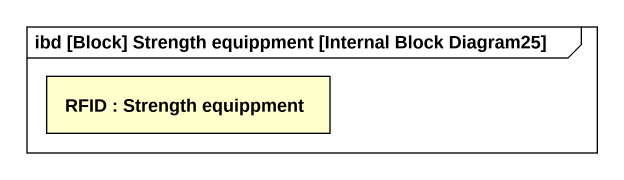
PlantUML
@startuml
mainframe ibd [Block] Strength equippment [Internal Block Diagram25]
rectangle "RFID : Strength equippment" as RFID #FFFFCC
@enduml
